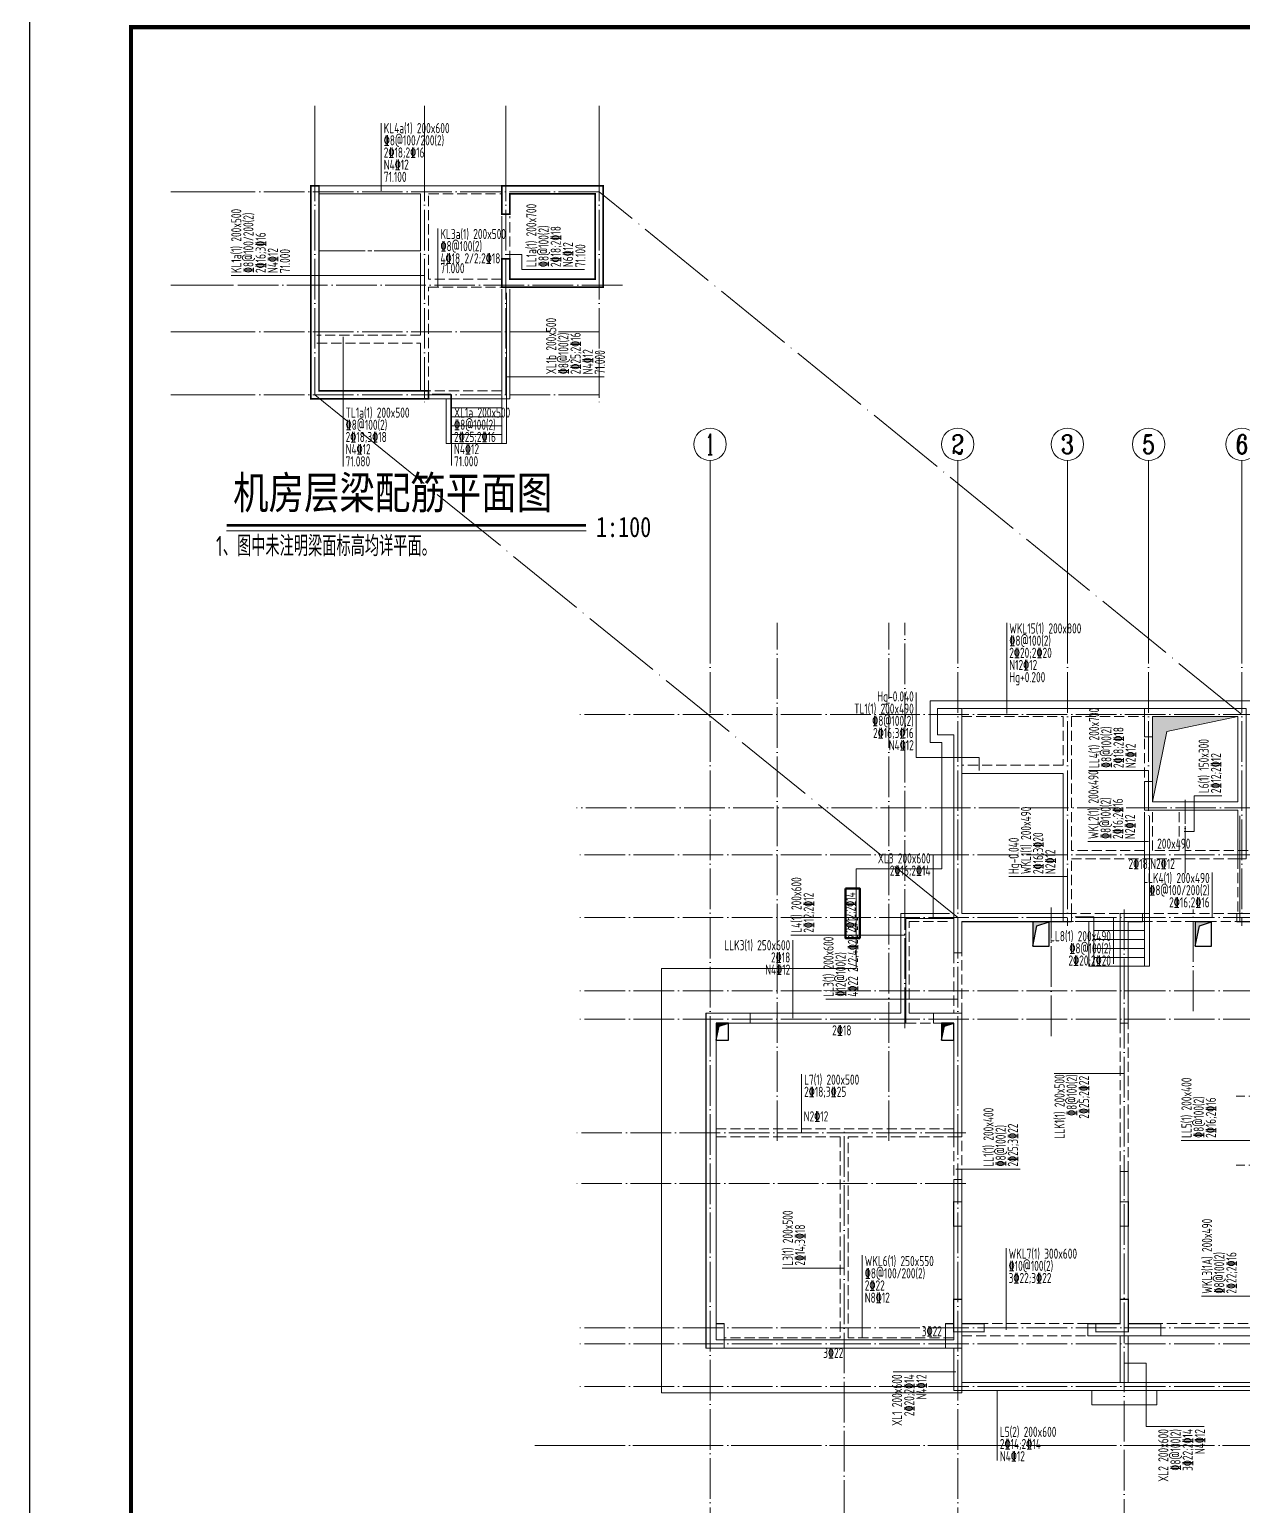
# Model space of a CAD drawing. Extents: x -129922 to 1190196, y -520662 to 139923.
# Drawn here: x 882211 to 912083, y -437790 to -401442 of the extents above; entities that cross this region are included whole.
import ezdxf
from ezdxf.enums import TextEntityAlignment as Align

# ---------------------------------------------------------------- set-up
doc = ezdxf.new("R2010")
doc.units = 0
doc.header["$LTSCALE"] = 1000
doc.header["$MEASUREMENT"] = 0
doc.linetypes.add('DASH', pattern=[0.35, 0.25, -0.1])
doc.linetypes.add('DOTE', pattern=[2.42, 2, -0.2, 0.02, -0.2])
for name, color, linetype, lineweight in [('20191106WYJ', 6, 'Continuous', 50), ('A-平面-楼梯电梯、台阶坡道', 2, 'Continuous', 15), ('A-平面-楼梯电梯、台阶坡道$J6-屋面层平面图-4', 2, 'Continuous', 15), ('A-标注-轴号', 3, 'Continuous', 15), ('A-标注-轴号文字', 7, 'Continuous', 15), ('A-轴线-塔楼', 1, 'DOTE', 9), ('A-轴线-隔墙', 41, 'DOTE', 9), ('S-墙柱-COLU', 50, 'Continuous', 20), ('S-墙柱-WALL', 6, 'Continuous', 20), ('S-大样-DIM', 3, 'Continuous', 20), ('S-大样-实线', 2, 'Continuous', 20), ('S-板-BEAM', 4, 'DASH', 20), ('S-板-BEAM-CON', 2, 'Continuous', 20), ('S-板-文字', 7, 'Continuous', 20), ('S-板-板面填充', 251, 'Continuous', 20), ('S-板-模板线条', 140, 'Continuous', 20), ('S-板-洞口边线', 211, 'Continuous', 20), ('S-梁-垂直集中标注', 45, 'Continuous', 20), ('S-梁-水平原位标注', 21, 'Continuous', 20), ('S-梁-水平集中标注', 191, 'Continuous', 20), ('S-轴网-轴号', 3, 'Continuous', 20), ('S-轴网-轴线', 1, 'DOTE', 9), ('S-通用-TEXT', 7, 'Continuous', 20)]:
    doc.layers.add(name, color=color, linetype=linetype, lineweight=lineweight)
for name, color, linetype in [('HOLE', 5, 'Continuous'), ('HOLE_HATCH', 9, 'Continuous'), ('Y-云图图框', 7, 'Continuous')]:
    doc.layers.add(name, color=color, linetype=linetype)
doc.styles.add('_TCH_AXIS', font='COMPLEX.shx', dxfattribs={"bigfont": 'hztxt.shx'})
doc.styles.add('_YT_Name', font='', dxfattribs={"width": 0.8})
doc.styles.add('_YT_Sign_Text', font='ros.shx', dxfattribs={"width": 0.8, "bigfont": 'hztxt.shx'})
doc.styles.add('COMPLEX', font='COMPLEX')
doc.styles.get("Standard").update_dxf_attribs({"font": 'gbenor.shx', "bigfont": 'gbcbig.shx'})
doc.styles.add('TSSD_Rein', font='tssdeng.shx', dxfattribs={"width": 0.7, "bigfont": 'hztxt.shx'})
doc.styles.add('黑体', font='', dxfattribs={"width": 0.8})
doc.styles.get('_YT_Name').set_extended_font_data('SimHei')
doc.styles.get('黑体').set_extended_font_data('SimHei')

# ---------------------------------------------------------------- blocks, each defined once
blk = doc.blocks.new('ECMCTK_A1_横_单行图名--0')
at = {"color": 4}
blk.add_lwpolyline([(0, 0), (841, 0), (841, 594), (0, 594)], close=True, dxfattribs=at)
at = {"const_width": 1}
blk.add_lwpolyline([(25, 10), (831, 10), (831, 584), (25, 584)], close=True, dxfattribs=at)
at = {"color": 80, "flags": 3}
for tag, height, p in [('YTHQINS', 3, (34.31, 585.5)), ('ECMCKEY', 3, (292.07, 288.23)), ('YTTQINS', 5.62, (848.03, 12.81)), ('YTFRAME', 3, (652.76, 5.84)), ('YTBARCODE_T1', 3, (749.78, 5.95))]:
    blk.add_attdef(tag, text='', height=height, dxfattribs=at).set_placement(p, align=Align.MIDDLE_CENTER)
for tag, height, style, width, p in [('证书编号', 4, '_YT_Sign_Text', 0.8, (708.87, 43.81)), ('审查批准号', 4, '_YT_Sign_Text', 0.8, (761.06, 43.81)), ('工程号', 4, '_YT_Sign_Text', 0.5, (804.08, 44.12)), ('设计单位', 6, '_YT_Name', 0.8, (623.75, 38.6)), ('建设单位', 4, '_YT_Sign_Text', 0.8, (734.96, 36.11)), ('阶段', 4, '_YT_Sign_Text', 0.8, (804.08, 35.81)), ('项目号', 4, '_YT_Sign_Text', 0.5, (822.08, 33.72)), ('项目名称', 4, '_YT_Sign_Text', 0.8, (734.96, 28.11)), ('专业', 4, '_YT_Sign_Text', 0.8, (804.08, 27.31)), ('图纸编号', 4, '_YT_Sign_Text', 0.5, (803.93, 19.36)), ('图纸名称', 4.5, '_YT_Name', 0.8, (735.39, 15.06)), ('出图比例', 4.2, '_YT_Sign_Text', 0.8, (681.82, 11.78)), ('日期', 4, '_YT_Sign_Text', 0.5, (803.88, 12.13)), ('版本号', 4, '_YT_Sign_Text', 0.8, (822.08, 13))]:
    blk.add_attdef(tag, text='', height=height, dxfattribs=dict(style=style, width=width)).set_placement(p, align=Align.CENTER)
at = {"style": '_YT_Sign_Text', "width": 0.8, "flags": 3}
for tag, p, height in [('{审定人}', (605.87, 26.45), 6.24), ('{校对人}', (658.35, 26.53), 6.24), ('[审定人]', (590.95, 27.81), 4.1), ('[校对人]', (642.23, 27.82), 4.1), ('[审核人]', (591.01, 19.76), 4.1), ('{审核人}', (606.98, 18.44), 6.24), ('[设计人]', (642.47, 20.21), 4.1), ('{设计人}', (658.48, 18.54), 6.24), ('[项目负责人]', (590.78, 12.01), 4.1), ('{项目负责人}', (608.28, 10.72), 6.24), ('[专业负责人]', (642.74, 11.77), 4.1), ('{专业负责人}', (658.58, 10.36), 6.24)]:
    blk.add_attdef(tag, p, '', height=height, dxfattribs=at)
at = {"color": 80, "flags": 3}
for tag, p in [('YTQRCODE', (551.04, 11.91)), ('YTBZSIT', (25, 10)), ('EXT_TK_LEFT', (25, 10))]:
    blk.add_attdef(tag, p, '', height=3, dxfattribs=at)
blk = doc.blocks.new('sgfhgfjhg')
at = {"layer": 'S-墙柱-WALL'}
for points in [[(6293713, -1484557), (6293713, -1489927), (6293913, -1489927), (6293913, -1489157), (6296613, -1489157), (6296613, -1488957), (6296513, -1488957), (6296513, -1488957), (6293913, -1488957), (6293913, -1483907), (6293313, -1483907), (6293313, -1484557)], [(6298413, -1484607), (6298613, -1484607), (6298613, -1484107), (6300713, -1484107), (6300713, -1486207), (6298613, -1486207), (6298613, -1485707), (6298413, -1485707), (6298413, -1486407), (6300713, -1486407), (6300713, -1487607), (6300913, -1487607), (6300913, -1483907), (6298413, -1483907)], [(6298363, -1488957), (6297813, -1488957), (6297813, -1491657), (6298013, -1491657), (6298013, -1489157), (6298363, -1489157)], [(6302313, -1489597), (6302513, -1489597), (6302513, -1488957), (6300688, -1488957), (6300688, -1489157), (6302313, -1489157)], [(6288703, -1491407), (6287613, -1491407), (6287613, -1499657), (6288063, -1499657), (6288063, -1499057), (6287863, -1499057), (6287863, -1491657), (6288703, -1491657)], [(6293713, -1494457), (6293913, -1494457), (6293913, -1491407), (6293213, -1491407), (6293213, -1491657), (6293713, -1491657)], [(6297813, -1495307), (6297813, -1499057), (6297013, -1499057), (6297013, -1499357), (6298813, -1499357), (6298813, -1499057), (6298013, -1499057), (6298013, -1495307)], [(6293713, -1495507), (6293713, -1499057), (6293513, -1499057), (6293513, -1499657), (6293913, -1499657), (6293913, -1495507)]]:
    blk.add_lwpolyline(points, close=True, dxfattribs=at)
blk = doc.blocks.new('dsjhgkjhgk')
at = {"layer": 'S-板-BEAM'}
for p, q in [((6594991, -1595604), (6597491, -1595604)), ((6597491, -1595402), (6597491, -1595404)), ((6597491, -1595604), (6597491, -1596804)), ((6597691, -1595404), (6597691, -1595402)), ((6597691, -1595604), (6599491, -1595604)), ((6597691, -1596904), (6597691, -1595604)), ((6599491, -1596154), (6599491, -1597254)), ((6597491, -1596804), (6594991, -1596804)), ((6597691, -1598904), (6597691, -1596904)), ((6599491, -1597954), (6599491, -1598904)), ((6599691, -1598904), (6599691, -1597954)), ((6600341, -1597954), (6600341, -1598904)), ((6600491, -1598904), (6600491, -1597954)), ((6599491, -1598904), (6597691, -1598904)), ((6600341, -1598904), (6599691, -1598904)), ((6609741, -1598904), (6600491, -1598904)), ((6597691, -1599104), (6601791, -1599104)), ((6597691, -1600454), (6597691, -1599104)), ((6601791, -1599104), (6601791, -1600454)), ((6593691, -1600654), (6594691, -1600654)), ((6593691, -1602904), (6593691, -1600654)), ((6597491, -1600654), (6598866, -1600654)), ((6598866, -1600454), (6597691, -1600454)), ((6600666, -1600454), (6599441, -1600454)), ((6599441, -1600654), (6600666, -1600654)), ((6601791, -1600454), (6600666, -1600454)), ((6600666, -1600654), (6601991, -1600654)), ((6594791, -1601424), (6594791, -1602904)), ((6594991, -1602904), (6594991, -1601424)), ((6589781, -1603154), (6590466, -1603154)), ((6590466, -1603154), (6594291, -1603154)), ((6598891, -1603154), (6598891, -1606804)), ((6599091, -1606804), (6599091, -1603154)), ((6594791, -1605754), (6588941, -1605754)), ((6588941, -1605954), (6591991, -1605954)), ((6591991, -1605954), (6591991, -1610904)), ((6592191, -1605954), (6594791, -1605954)), ((6592191, -1610904), (6592191, -1605954)), ((6594791, -1605954), (6594791, -1607004)), ((6594991, -1607004), (6594991, -1605954)), ((6598091, -1610554), (6594991, -1610554)), ((6602391, -1610554), (6599891, -1610554)), ((6591991, -1610904), (6589141, -1610904)), ((6594791, -1610904), (6592191, -1610904)), ((6594991, -1610854), (6598091, -1610854))]:
    blk.add_line(p, q, dxfattribs=at)
at = {"layer": 'S-板-BEAM-CON'}
for p, q in [((6597691, -1595402), (6595006, -1595402)), ((6599491, -1595404), (6597491, -1595404)), ((6599691, -1597254), (6599691, -1596154)), ((6594991, -1597004), (6597491, -1597004)), ((6597491, -1597004), (6597491, -1600654)), ((6594691, -1600454), (6593491, -1600454)), ((6593491, -1600454), (6593491, -1602904)), ((6590466, -1602904), (6589781, -1602904)), ((6593491, -1602904), (6590466, -1602904)), ((6594291, -1602904), (6593691, -1602904)), ((6598891, -1610854), (6598891, -1612004)), ((6599091, -1612004), (6599091, -1610854)), ((6599891, -1610854), (6602391, -1610854)), ((6589141, -1611154), (6592091, -1611154)), ((6592091, -1611154), (6594791, -1611154)), ((6594791, -1611154), (6594791, -1612204)), ((6594991, -1612004), (6594991, -1611154)), ((6598891, -1612004), (6594991, -1612004)), ((6602391, -1612004), (6599091, -1612004)), ((6594791, -1612204), (6602591, -1612204))]:
    blk.add_line(p, q, dxfattribs=at)
at = {"layer": 'S-板-模板线条'}
for p, q in [((6601841, -1600654), (6601841, -1598044)), ((6601841, -1599104), (6601841, -1600654)), ((6592391, -1599354), (6592391, -1601804)), ((6594501, -1599354), (6592391, -1599354)), ((6593611, -1600574), (6593611, -1603154)), ((6594790, -1600574), (6593611, -1600574)), ((6601841, -1600654), (6603441, -1600654)), ((6587591, -1601804), (6587591, -1612254)), ((6592391, -1601804), (6587591, -1601804)), ((6588941, -1603154), (6588941, -1603414)), ((6593611, -1603154), (6588941, -1603154)), ((6588941, -1604274), (6588941, -1610954)), ((6588941, -1610954), (6594791, -1610954)), ((6594791, -1610954), (6594791, -1610754)), ((6594991, -1611154), (6594991, -1610754)), ((6594991, -1611154), (6594991, -1612004)), ((6594991, -1612004), (6594991, -1612204)), ((6594991, -1612004), (6602391, -1612004)), ((6587591, -1612254), (6594991, -1612254)), ((6594991, -1612204), (6602491, -1612204))]:
    blk.add_line(p, q, dxfattribs=at)
for points in [[(6594501, -1599354), (6594501, -1596244), (6594211, -1596244), (6594211, -1595214), (6602231, -1595214), (6602231, -1598904)], [(6594991, -1612254), (6594991, -1612204)]]:
    blk.add_lwpolyline(points, dxfattribs=at)
blk.add_lwpolyline([(6598191, -1612204), (6599791, -1612204), (6599791, -1612554), (6598191, -1612554)], close=True, dxfattribs=at)
blk = doc.blocks.new('_AXISO')
blk.add_circle((0, 0), 0.5)
at = {"layer": 'S-板-文字', "style": 'COMPLEX', "width": 1.041667}
blk.add_attdef('A', text='', height=0.56, dxfattribs=at).set_placement((-0.25, -0.28), (0.25, -0.28), align=Align.FIT)
blk = doc.blocks.new('ZHOUWANG3')
at = {"layer": 'A-标注-轴号'}
for p, q in [((88652, 248942), (88652, 252942)), ((94752, 248942), (94752, 252942)), ((97452, 248942), (97452, 252942)), ((99452, 248942), (99452, 252942)), ((101752, 248942), (101752, 252942))]:
    blk.add_line(p, q, dxfattribs=at)
at = {"layer": 'A-轴线-塔楼', "linetype": 'DOTE', "ltscale": 0.5}
for p, q in [((88652, 248942), (88652, 226834)), ((94752, 248942), (94752, 226834)), ((97452, 248942), (97452, 241486)), ((99452, 248942), (99452, 244136)), ((101752, 248942), (101752, 241486)), ((139798, 246686), (85362, 246686)), ((102322, 244386), (85362, 244386)), ((139798, 243236), (85362, 243236)), ((98852, 241886), (98852, 226834)), ((139798, 241686), (85362, 241686)), ((139798, 239886), (85362, 239886)), ((139798, 239186), (85362, 239186)), ((122394, 235586), (101608, 235586)), ((139798, 231586), (85362, 231586)), ((139798, 228686), (85362, 228686))]:
    blk.add_line(p, q, dxfattribs=at)
at = {"layer": 'A-轴线-隔墙', "ltscale": 0.5}
for p, q in [((90302, 236186), (90302, 248942)), ((93052, 236186), (93052, 248942)), ((93452, 238966), (93452, 248942)), ((100352, 242784), (100352, 244586)), ((97052, 238770), (97052, 241936)), ((100552, 239386), (100552, 241886)), ((122394, 237286), (101608, 237286)), ((94952, 236386), (85362, 236386)), ((91952, 226834), (91952, 236486)), ((94952, 235136), (85362, 235136)), ((139798, 231186), (85362, 231186)), ((139798, 230136), (85362, 230136))]:
    blk.add_line(p, q, dxfattribs=at)
at = {"layer": 'A-标注-轴号'}
ref = blk.add_blockref('_AXISO', (88652, 253342), dxfattribs=dict(at, xscale=800, yscale=800, zscale=800))
ref.add_attrib('A', '1', dxfattribs={"layer": 'A-标注-轴号文字', "height": 515, "style": '_TCH_AXIS'}).set_placement((88542, 253085), (88762, 253085), align=Align.FIT)
ref = blk.add_blockref('_AXISO', (94752, 253342), dxfattribs=dict(at, xscale=800, yscale=800, zscale=800))
ref.add_attrib('A', '2', dxfattribs={"layer": 'A-标注-轴号文字', "height": 466, "style": '_TCH_AXIS'}).set_placement((94597, 253109), (94907, 253109), align=Align.FIT)
ref = blk.add_blockref('_AXISO', (97452, 253342), dxfattribs=dict(at, xscale=800, yscale=800, zscale=800))
ref.add_attrib('A', '3', dxfattribs={"layer": 'A-标注-轴号文字', "height": 466, "style": '_TCH_AXIS'}).set_placement((97297, 253109), (97607, 253109), align=Align.FIT)
ref = blk.add_blockref('_AXISO', (99452, 253342), dxfattribs=dict(at, xscale=800, yscale=800, zscale=800))
ref.add_attrib('A', '5', dxfattribs={"layer": 'A-标注-轴号文字', "height": 466, "style": '_TCH_AXIS'}).set_placement((99297, 253109), (99607, 253109), align=Align.FIT)
ref = blk.add_blockref('_AXISO', (101752, 253342), dxfattribs=dict(at, xscale=800, yscale=800, zscale=800))
ref.add_attrib('A', '6', dxfattribs={"layer": 'A-标注-轴号文字', "height": 466, "style": '_TCH_AXIS'}).set_placement((101597, 253109), (101907, 253109), align=Align.FIT)
blk = doc.blocks.new('sgjhfgjhgj')
at = {"layer": 'HOLE_HATCH', "ltscale": 0.5}
for points in [[(268519, 605212), (268919, 605212), (268619, 605112), (268519, 604612)], [(272519, 605212), (272919, 605212), (272619, 605112), (272519, 604612)], [(260719, 602712), (261019, 602712), (260794, 602637), (260719, 602292)], [(266269, 602712), (266569, 602712), (266344, 602637), (266269, 602292)]]:
    blk.add_hatch(color=256, dxfattribs=at).paths.add_polyline_path(points)
at = {"layer": 'HOLE', "ltscale": 0.5}
for points in [[(268519, 604612), (268919, 604612), (268919, 605212), (268519, 605212)], [(272519, 604612), (272919, 604612), (272919, 605212), (272519, 605212)], [(260719, 602292), (261019, 602292), (261019, 602712), (260719, 602712)], [(266269, 602292), (266569, 602292), (266569, 602712), (266269, 602712)]]:
    blk.add_lwpolyline(points, close=True, dxfattribs=at)
for points in [[(268519, 604612), (268619, 605112), (268919, 605212)], [(272519, 604612), (272619, 605112), (272919, 605212)], [(260719, 602292), (260794, 602637), (261019, 602712)], [(266269, 602292), (266344, 602637), (266569, 602712)]]:
    blk.add_lwpolyline(points, dxfattribs=at)

msp = doc.modelspace()

# ---------------------------------------------------------------- hatches: boundary and pattern name
at = {"layer": 'S-板-板面填充'}
h = msp.add_hatch(color=256, dxfattribs=at)
h.dxf.hatch_style = 1
h.paths.add_polyline_path([(911970.7, -418362.6), (909870.7, -418362.6), (909870.7, -420462.6), (910216.1, -418733.1)])

# ---------------------------------------------------------------- linework, layer by layer
at = {"layer": '20191106WYJ'}
msp.add_lwpolyline([(902302.4, -422593), (902655.9, -422593), (902655.9, -423816.7), (902302.4, -423816.7)], close=True, dxfattribs=at)
at = {"layer": 'A-平面-楼梯电梯、台阶坡道'}
for points in [[(893840.1, -410538.1), (893840.1, -410538.1), (893840.1, -407928.1)], [(893960.1, -410538.1), (893960.1, -410538.1), (893960.1, -407928.1)], [(892130.1, -410538.1), (892590.1, -410538.1), (892590.1, -410418.1), (892130.1, -410418.1)], [(892470.1, -411638.1), (892470.1, -410538.1)], [(892590.1, -411638.1), (892590.1, -410538.1)], [(893840.1, -410538.1), (892590.1, -410538.1)], [(893960.1, -410538.1), (893960.1, -411638.1), (893840.1, -411638.1)], [(893840.1, -410538.1), (893840.1, -411638.1)], [(893840.1, -410538.1), (893960.1, -410538.1)], [(893840.1, -410758.1), (892590.1, -410758.1)], [(893840.1, -410978.1), (892590.1, -410978.1)], [(893840.1, -411198.1), (892590.1, -411198.1)], [(893840.1, -411418.1), (892590.1, -411418.1)], [(892590.1, -411638.1), (892470.1, -411638.1)], [(893840.1, -411638.1), (892590.1, -411638.1)], [(909670.7, -423412.6), (909670.7, -423412.6), (909670.7, -420802.6)], [(909790.7, -423412.6), (909790.7, -423412.6), (909790.7, -420802.6)], [(907960.7, -423412.6), (908420.7, -423412.6), (908420.7, -423292.6), (907960.7, -423292.6)], [(908300.7, -424512.6), (908300.7, -423412.6)], [(908420.7, -424512.6), (908420.7, -423412.6)], [(909670.7, -423412.6), (908420.7, -423412.6)], [(909790.7, -423412.6), (909790.7, -424512.6), (909670.7, -424512.6)], [(909670.7, -423412.6), (909670.7, -424512.6)], [(909670.7, -423412.6), (909790.7, -423412.6)], [(909670.7, -423632.6), (908420.7, -423632.6)], [(909670.7, -423852.6), (908420.7, -423852.6)], [(909670.7, -424072.6), (908420.7, -424072.6)], [(908420.7, -424512.6), (908300.7, -424512.6)], [(909670.7, -424292.6), (908420.7, -424292.6)], [(909670.7, -424512.6), (908420.7, -424512.6)]]:
    msp.add_lwpolyline(points, dxfattribs=at)
at = {"layer": 'A-平面-楼梯电梯、台阶坡道$J6-屋面层平面图-4'}
msp.add_line((906370.7, -421842.6), (906470.7, -421842.6), dxfattribs=at)
at = {"layer": 'S-墙柱-COLU', "const_width": 30}
for points in [[(904970.7, -430312.6), (905170.7, -430312.6), (905170.7, -430912.6), (904970.7, -430912.6)], [(909070.7, -430312.6), (909270.7, -430312.6), (909270.7, -430912.6), (909070.7, -430912.6)], [(904970.7, -433512.6), (904970.7, -432712.6), (905170.7, -432712.6), (905170.7, -433312.6), (905720.7, -433312.6), (905720.7, -433512.6)], [(909270.7, -433512.6), (909270.7, -432712.6), (909070.7, -432712.6), (909070.7, -433312.6), (908470.7, -433312.6), (908470.7, -433512.6)]]:
    msp.add_lwpolyline(points, close=True, dxfattribs=at)
at = {"layer": 'S-墙柱-WALL', "const_width": 40}
for points in [[(889340.1, -405288.1), (889140.1, -405288.1), (889140.1, -410538.1), (892040.1, -410538.1), (892040.1, -410338.1), (889340.1, -410338.1)], [(893840.1, -405988.1), (894040.1, -405988.1), (894040.1, -405488.1), (896140.1, -405488.1), (896140.1, -407588.1), (894040.1, -407588.1), (894040.1, -407088.1), (893840.1, -407088.1), (893840.1, -407788.1), (896340.1, -407788.1), (896340.1, -405288.1), (893840.1, -405288.1)]]:
    msp.add_lwpolyline(points, close=True, dxfattribs=at)
at = {"layer": 'S-墙柱-WALL'}
for points in [[(905170.7, -418162.6), (904570.7, -418162.6), (904570.7, -418812.6), (904970.7, -418812.6), (904970.7, -424182.6), (905170.7, -424182.6), (905170.7, -423412.6), (907870.7, -423412.6), (907870.7, -423212.6), (905170.7, -423212.6)], [(909620.7, -423212.6), (909070.7, -423212.6), (909070.7, -425912.6), (909270.7, -425912.6), (909270.7, -423412.6), (909620.7, -423412.6)], [(913570.7, -423852.6), (913770.7, -423852.6), (913770.7, -423212.6), (911945.7, -423212.6), (911945.7, -423412.6), (913570.7, -423412.6)], [(899960.7, -425662.6), (898870.7, -425662.6), (898870.7, -433912.6), (899320.7, -433912.6), (899320.7, -433312.6), (899120.7, -433312.6), (899120.7, -425912.6), (899960.7, -425912.6)], [(904970.7, -428712.6), (905170.7, -428712.6), (905170.7, -425662.6), (904470.7, -425662.6), (904470.7, -425912.6), (904970.7, -425912.6)], [(909070.7, -429562.6), (909070.7, -433312.6), (908270.7, -433312.6), (908270.7, -433612.6), (910070.7, -433612.6), (910070.7, -433312.6), (909270.7, -433312.6), (909270.7, -429562.6)], [(904970.7, -429762.6), (904970.7, -433312.6), (904770.7, -433312.6), (904770.7, -433912.6), (905170.7, -433912.6), (905170.7, -429762.6)]]:
    msp.add_lwpolyline(points, close=True, dxfattribs=at)
at = {"layer": 'S-大样-实线'}
for p, q in [((889340.1, -405488.1), (889740.1, -405488.1)), ((889340.1, -405538.1), (889340.1, -406888.1)), ((889740.1, -405488.1), (891840.1, -405488.1)), ((891840.1, -405538.1), (891840.1, -405488.1)), ((891840.1, -406888.1), (891840.1, -405538.1)), ((889340.1, -406888.1), (890480.1, -406888.1)), ((890540.1, -406888.1), (890640.1, -406888.1)), ((890700.1, -406888.1), (891840.1, -406888.1)), ((890540.1, -408968.1), (890640.1, -408968.1))]:
    msp.add_line(p, q, dxfattribs=at)
at = {"layer": 'S-板-BEAM'}
for p, q in [((892040.1, -406838.1), (892040.1, -405488.1)), ((892040.1, -405488.1), (893840.1, -405488.1)), ((894040.1, -407138.1), (894040.1, -406038.1)), ((892040.1, -407588.1), (892040.1, -406838.1)), ((893840.1, -407588.1), (892040.1, -407588.1)), ((892040.1, -407788.1), (893840.1, -407788.1)), ((892040.1, -410338.1), (892040.1, -407788.1)), ((893840.1, -407838.1), (893840.1, -410338.1)), ((891840.1, -408968.1), (889290.1, -408968.1)), ((889290.1, -409168.1), (891840.1, -409168.1)), ((893840.1, -410338.1), (892040.1, -410338.1))]:
    msp.add_line(p, q, dxfattribs=at)
at = {"layer": 'S-板-BEAM-CON'}
for p, q in [((889740.1, -405288.1), (889290.1, -405288.1)), ((891940.1, -405288.1), (889740.1, -405288.1)), ((891840.1, -405538.1), (891840.1, -406738.1)), ((893840.1, -405288.1), (891940.1, -405288.1)), ((893840.1, -406038.1), (893840.1, -407138.1)), ((891840.1, -406938.1), (891840.1, -408968.1)), ((894040.1, -410538.1), (894040.1, -407838.1)), ((891840.1, -409168.1), (891840.1, -410338.1)), ((892040.1, -410538.1), (894040.1, -410538.1))]:
    msp.add_line(p, q, dxfattribs=at)
at = {"layer": 'S-板-洞口边线'}
msp.add_lwpolyline([(911970.7, -418362.6), (909870.7, -418362.6), (909870.7, -420462.6), (910216.1, -418733.1)], close=True, dxfattribs=at)
at = {"layer": 'S-梁-垂直集中标注'}
for p, q in [((890871.9, -405413.1), (890871.9, -403745.2)), ((892268.4, -407788.1), (892268.4, -406341.8)), ((893940.1, -406984.9), (894331.6, -406984.9)), ((894331.6, -406984.9), (894331.6, -407354.8)), ((894331.6, -407354.8), (895878.8, -407354.8)), ((891940.1, -407501.7), (887176.9, -407501.7)), ((889933, -409013.1), (889933, -412201.1)), ((893930.1, -409995.1), (896363.7, -409995.1)), ((892603, -410438.1), (892603, -412180.1)), ((909770.7, -419692.4), (908294.2, -419692.4)), ((910889.5, -421188.8), (910889.5, -420311.9)), ((910889.5, -420311.9), (911573.2, -420311.9)), ((910645.7, -421188.8), (910889.5, -421188.8)), ((909770.7, -421439.2), (908278.5, -421439.2)), ((907770.7, -422303.6), (906615.6, -422303.6)), ((903770.7, -423747.4), (900963.3, -423747.4)), ((901819.8, -425323), (905070.7, -425323)), ((909170.7, -427147.9), (907443.2, -427147.9)), ((912670.7, -428801.1), (910569.4, -428801.1)), ((905020.7, -429506.1), (906609.7, -429506.1)), ((902270.7, -431946.2), (900749.7, -431946.2)), ((912670.7, -432636.6), (911076, -432636.6)), ((909170.7, -434288.8), (909710.4, -434288.8)), ((909710.4, -434288.8), (909710.4, -435846.7)), ((905020.7, -434500.3), (903479.7, -434500.3)), ((909710.4, -435846.7), (911139.4, -435846.7))]:
    msp.add_line(p, q, dxfattribs=at)
msp.add_lwpolyline([(906615.6, -422303.6), (906327.1, -422303.6)], dxfattribs=at)
at = {"layer": 'S-梁-水平集中标注'}
for p, q in [((906277.7, -418287.6), (906277.7, -416056.6)), ((904050.4, -419369.8), (904050.4, -417769.9)), ((905598, -419369.8), (904050.4, -419369.8)), ((905598, -419687.6), (905598, -419369.8)), ((904464.1, -423312.6), (904464.1, -421758)), ((911337.9, -423312.6), (911337.9, -422201.9)), ((908906.8, -423312.6), (908906.8, -424452.7)), ((901008.1, -425787.6), (901008.1, -423867.6)), ((901224.6, -428612.6), (901224.6, -427167.3)), ((906261.8, -433462.6), (906261.8, -431453.8)), ((902718.2, -433662.6), (902718.2, -431628.7)), ((906045.5, -434962.6), (906045.5, -436682.5))]:
    msp.add_line(p, q, dxfattribs=at)
at = {"layer": 'S-轴网-轴号'}
for p, q in [((889240.1, -404670), (889240.1, -403321.6)), ((891940.1, -404670), (891940.1, -403321.6)), ((893940.1, -404670), (893940.1, -403321.6)), ((896240.1, -404670), (896240.1, -403321.6)), ((887218.4, -405438.1), (885689.4, -405438.1)), ((887218.4, -407738.1), (885689.4, -407738.1)), ((887218.4, -408888.1), (885689.4, -408888.1)), ((887218.4, -410438.1), (885689.4, -410438.1))]:
    msp.add_line(p, q, dxfattribs=at)
at = {"layer": 'S-轴网-轴线', "ltscale": 0.5}
for p, q in [((889240.1, -404670), (889240.1, -410438.1)), ((891940.1, -404670), (891940.1, -410638.1)), ((893940.1, -404670), (893940.1, -410438.1)), ((896240.1, -404670), (896240.1, -410638.1)), ((896240.1, -405438.1), (887218.4, -405438.1)), ((896810.5, -407738.1), (887218.4, -407738.1)), ((896240.1, -408888.1), (887218.4, -408888.1)), ((896240.1, -410438.1), (887218.4, -410438.1))]:
    msp.add_line(p, q, dxfattribs=at)
at = {"layer": 'S-轴网-轴线'}
for points in [[(912070.7, -418312.6), (896240.1, -405438.1)], [(905070.7, -423312.6), (889240.1, -410438.1)], [(894652.3, -436312.6), (951467.2, -436312.6)]]:
    msp.add_lwpolyline(points, dxfattribs=at)
at = {"layer": 'S-通用-TEXT', "const_width": 70}
msp.add_lwpolyline([(887062, -413650.4), (895917.7, -413650.4)], dxfattribs=at)
at = {"layer": 'S-通用-TEXT'}
msp.add_lwpolyline([(887062, -413790.4), (895917.7, -413790.4)], dxfattribs=at)

# ---------------------------------------------------------------- block references
for name, p in [('ZHOUWANG3', (810318.8, -664999)), ('sgfhgfjhg', (-5388742, 1065744.1)), ('sgjhfgjhgj', (638402.1, -1028624.7))]:
    msp.add_blockref(name, p)
at = {"layer": 'S-大样-DIM'}
msp.add_blockref('dsjhgkjhgk', (-5689819.9, 1177241.6), dxfattribs=at)
at = {"layer": 'Y-云图图框', "xscale": 100, "yscale": 100, "zscale": 100}
msp.add_blockref('ECMCTK_A1_横_单行图名--0', (882210.6, -459784.2), dxfattribs=at)

# ---------------------------------------------------------------- texts
at = {"layer": '20191106WYJ', "style": 'TSSD_Rein', "width": 0.7}
msp.add_text('2\x8412;2\x8414', height=250, rotation=90, dxfattribs=at).set_placement((902553.3, -423684.9))
at = {"layer": 'S-梁-垂直集中标注', "style": 'TSSD_Rein', "width": 0.7}
for s, p in [('KL4a(1) 200x600', (890934.4, -403995.2)), ('\x848@100/200(2)', (890934.4, -404295.2)), ('2\x8418;2\x8416', (890934.4, -404595.2)), ('N4\x8412', (890934.4, -404895.2)), ('TL1a(1) 200x500', (889995.5, -411001.1)), ('\x848@100(2)', (889995.5, -411301.1)), ('XL1a 200x500', (892665.5, -410999.3)), ('\x848@100(2)', (892665.5, -411299.3)), ('2\x8418;3\x8418', (889995.5, -411601.1)), ('2\x8425;2\x8416', (892665.5, -411599.3)), ('N4\x8412', (889995.5, -411901.1)), ('N4\x8412', (892665.5, -411899.3))]:
    msp.add_text(s, height=250, dxfattribs=at).set_placement(p)
at = {"layer": 'S-梁-垂直集中标注', "color": 6, "style": 'TSSD_Rein', "width": 0.7}
for s, p in [('71.100', (890934.4, -405195.2)), ('71.080', (889995.5, -412201.1)), ('71.000', (892665.5, -412199.3))]:
    msp.add_text(s, height=250, dxfattribs=at).set_placement(p)
at = {"layer": 'S-梁-垂直集中标注', "style": 'TSSD_Rein', "width": 0.7}
for s, p in [('KL1a(1) 200x500', (887426.9, -407439.2)), ('\x848@100/200(2)', (887726.9, -407439.2)), ('2\x8416;3\x8416', (888026.9, -407439.2)), ('N4\x8412', (888326.9, -407439.2)), ('XL1b 200x500', (895182.9, -409932.6)), ('2\x8425;2\x8416', (895782.9, -409932.6)), ('\x848@100(2)', (895482.9, -409932.6)), ('N4\x8412', (896082.9, -409932.6))]:
    msp.add_text(s, height=250, rotation=90, dxfattribs=at).set_placement(p)
at = {"layer": 'S-梁-垂直集中标注', "linetype": 'Continuous', "style": 'TSSD_Rein', "width": 0.7}
for s, p in [('LL1a(1) 200x700', (894694.6, -407292.3)), ('\x848@100(2)', (894994.6, -407292.3)), ('2\x8418;2\x8418', (895294.6, -407292.3)), ('N6\x8412', (895594.6, -407292.3)), ('LL4(1) 200x700', (908553.8, -419629.9)), ('\x848@100(2)', (908853.8, -419629.9)), ('2\x8418;2\x8418', (909153.8, -419629.9)), ('N2\x8412', (909453.8, -419629.9)), ('L6(1) 150x300', (911254, -420249.4)), ('2\x8412;2\x8412', (911554, -420249.4)), ('WKL2(1) 200x490', (908538.2, -421376.7)), ('\x848@100(2)', (908838.2, -421376.7)), ('2\x8416;2\x8416', (909138.2, -421376.7)), ('WKL1(1) 200x490', (906875.2, -422241.1)), ('N2\x8412', (909438.2, -421376.7)), ('2\x8416;3\x8420', (907175.2, -422241.1)), ('N2\x8412', (907475.2, -422241.1)), ('L4(1) 200x600', (901222.9, -423684.9)), ('2\x8412;2\x8412', (901522.9, -423684.9)), ('4\x8422 2/2;4\x8422 2/2', (902612.9, -425260.5)), ('LL3(1) 200x600', (902012.9, -425260.5)), ('\x8412@100(2)', (902312.9, -425260.5)), ('LL5(1) 200x400', (910829, -428738.6)), ('\x848@100(2)', (911129, -428738.6)), ('2\x8416;2\x8416', (911429, -428738.6)), ('LL1(1) 200x400', (905952.8, -429443.6)), ('\x848@100(2)', (906252.8, -429443.6)), ('2\x8425;3\x8422', (906552.8, -429443.6)), ('L3(1) 200x500', (901009.4, -431883.7)), ('2\x8414;3\x8418', (901309.4, -431883.7)), ('WKL3(1A) 200x490', (911335.6, -432574.1)), ('\x848@100(2)', (911635.6, -432574.1)), ('2\x8422;2\x8416', (911935.6, -432574.1))]:
    msp.add_text(s, height=250, rotation=90, dxfattribs=at).set_placement(p)
for s, p in [('KL3a(1) 200x500', (892330.9, -406601.4)), ('\x848@100(2)', (892330.9, -406901.4)), ('4\x8418 2/2;2\x8418', (892330.9, -407201.4))]:
    msp.add_text(s, height=250, dxfattribs=at).set_placement(p)
at = {"layer": 'S-梁-垂直集中标注', "color": 6, "style": 'TSSD_Rein', "width": 0.7}
for p in [(888626.9, -407439.2), (896382.9, -409932.6)]:
    msp.add_text('71.000', height=250, rotation=90, dxfattribs=at).set_placement(p)
at = {"layer": 'S-梁-垂直集中标注', "color": 6, "linetype": 'Continuous', "style": 'TSSD_Rein', "width": 0.7}
for s, p in [('71.100', (895903.5, -407292.3)), ('Hg-0.040', (906575.2, -422241.1))]:
    msp.add_text(s, height=250, rotation=90, dxfattribs=at).set_placement(p)
msp.add_text('71.000', height=250, dxfattribs=at).set_placement((892330.9, -407444.2))
at = {"layer": 'S-梁-垂直集中标注', "linetype": 'Continuous', "style": 'TSSD_Rein', "width": 0.7}
for s, p in [('LLK1(1) 200x500', (907702.8, -427172.6)), ('\x848@100(2)', (908002.8, -427172.6)), ('2\x8425;2\x8422', (908302.8, -427210.4)), ('XL1 200x600', (903700.9, -434562.8)), ('2\x8420;2\x8414', (904000.9, -434562.8)), ('N4\x8412', (904300.9, -434562.8))]:
    msp.add_text(s, height=250, rotation=90, dxfattribs=at).set_placement(p, align=Align.RIGHT)
at = {"layer": 'S-梁-垂直集中标注', "style": 'TSSD_Rein', "width": 0.7}
for s, p in [('XL2 200x600', (910258.6, -435909.2)), ('\x848@100(2)', (910558.6, -435909.2)), ('3\x8422;2\x8414', (910858.6, -435909.2)), ('N4\x8412', (911158.6, -435909.2))]:
    msp.add_text(s, height=250, rotation=90, dxfattribs=at).set_placement(p, align=Align.RIGHT)
at = {"layer": 'S-梁-水平原位标注', "linetype": 'Continuous', "style": 'TSSD_Rein', "width": 0.7}
for s, p in [('200x490', (910392.1, -421617.3)), ('2\x8418;N2\x8412', (909846.2, -422115.5)), ('2\x8418', (902215.7, -426212.6)), ('3\x8422', (902004.5, -434158.3))]:
    msp.add_text(s, height=250, dxfattribs=at).set_placement(p, align=Align.CENTER)
msp.add_text('3\x8422', height=250, dxfattribs=at).set_placement((904183.7, -433624.4))
at = {"layer": 'S-梁-水平集中标注', "linetype": 'Continuous', "style": 'TSSD_Rein', "width": 0.7}
for s, p in [('WKL15(1) 200x800', (906340.2, -416316.3)), ('\x848@100(2)', (906340.2, -416616.3)), ('2\x8420;2\x8420', (906340.2, -416916.3)), ('N12\x8412', (906340.2, -417216.3)), ('L7(1) 200x500', (901287.1, -427427)), ('2\x8418;3\x8425', (901287.1, -427727)), ('WKL7(1) 300x600', (906324.3, -431713.4)), ('WKL6(1) 250x550', (902780.7, -431896.5)), ('\x8410@100(2)', (906324.3, -432013.4)), ('\x848@100/200(2)', (902780.7, -432196.5)), ('3\x8422;3\x8422', (906324.3, -432313.4)), ('2\x8422', (902780.7, -432496.5)), ('N8\x8412', (902780.7, -432796.5)), ('2\x8414;2\x8414', (906108, -436401.7)), ('L5(2) 200x600', (906108, -436101.7)), ('N4\x8412', (906108, -436701.7))]:
    msp.add_text(s, height=250, dxfattribs=at).set_placement(p)
at = {"layer": 'S-梁-水平集中标注', "color": 6, "linetype": 'Continuous', "style": 'TSSD_Rein', "width": 0.7}
msp.add_text('Hg+0.200', height=250, dxfattribs=at).set_placement((906340.2, -417516.3))
msp.add_text('Hg-0.040', height=250, dxfattribs=at).set_placement((903987.9, -417991.1), align=Align.RIGHT)
at = {"layer": 'S-梁-水平集中标注', "linetype": 'Continuous', "style": 'TSSD_Rein', "width": 0.7}
for s, p in [('TL1(1) 200x490', (903987.9, -418291.1)), ('\x848@100(2)', (903987.9, -418591.1)), ('2\x8416;3\x8416', (903987.9, -418891.1)), ('N4\x8412', (903987.9, -419191.1)), ('XL3 200x600', (904401.6, -421979.1)), ('2\x8416;2\x8414', (904401.6, -422279.1)), ('LLK4(1) 200x490', (911275.4, -422461.5)), ('\x848@100/200(2)', (911275.4, -422761.5)), ('2\x8416;2\x8416', (911275.4, -423061.5)), ('LL8(1) 200x490', (908844.3, -423894.2)), ('\x848@100(2)', (908844.3, -424194.2)), ('2\x8420;2\x8420', (908844.3, -424494.2)), ('N2\x8412', (901882.8, -428333.1))]:
    msp.add_text(s, height=250, dxfattribs=at).set_placement(p, align=Align.RIGHT)
at = {"layer": 'S-梁-水平集中标注', "style": 'TSSD_Rein', "width": 0.7}
for s, p in [('LLK3(1) 250x600', (900945.6, -424117.6)), ('2\x8418', (900945.6, -424417.6)), ('N4\x8412', (900945.6, -424717.6))]:
    msp.add_text(s, height=250, dxfattribs=at).set_placement(p, align=Align.RIGHT)
at = {"layer": 'S-通用-TEXT'}
for s, height, style, width, p in [('机房层梁配筋平面图', 800, '黑体', 0.8, (887225.3, -413247)), ('1:100', 500, '黑体', 0.8, (896161.8, -413941.7)), ('1、图中未注明梁面标高均详平面。', 500, 'TSSD_Rein', 0.7, (886802.8, -414411.7))]:
    msp.add_text(s, height=height, dxfattribs=dict(at, style=style, width=width)).set_placement(p)

doc.saveas('drawing.dxf')
